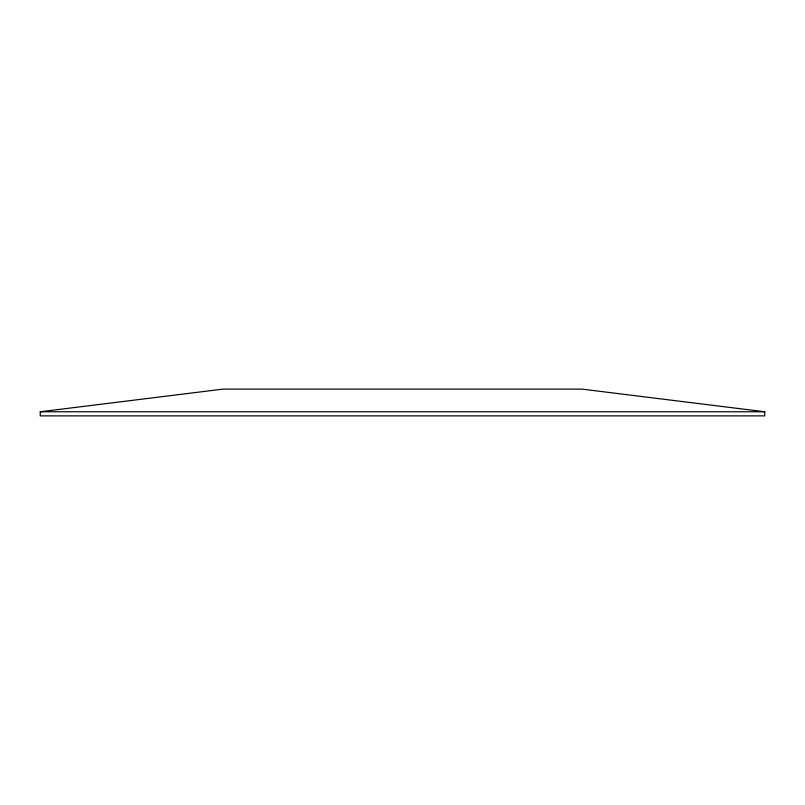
<?xml version="1.0" encoding="UTF-8"?>
<svg xmlns="http://www.w3.org/2000/svg" width="805" height="805" viewBox="0 0 805 805"><rect width="100%" height="100%" fill="white"/><g stroke="black" fill="none" stroke-linecap="round" stroke-linejoin="round"><path stroke-width="1.21" d="M40.25 411.768L222.935 389.127L582.065 389.127L764.75 411.768L764.75 415.873L40.25 415.873L40.25 411.768L764.75 411.768"/></g></svg>
